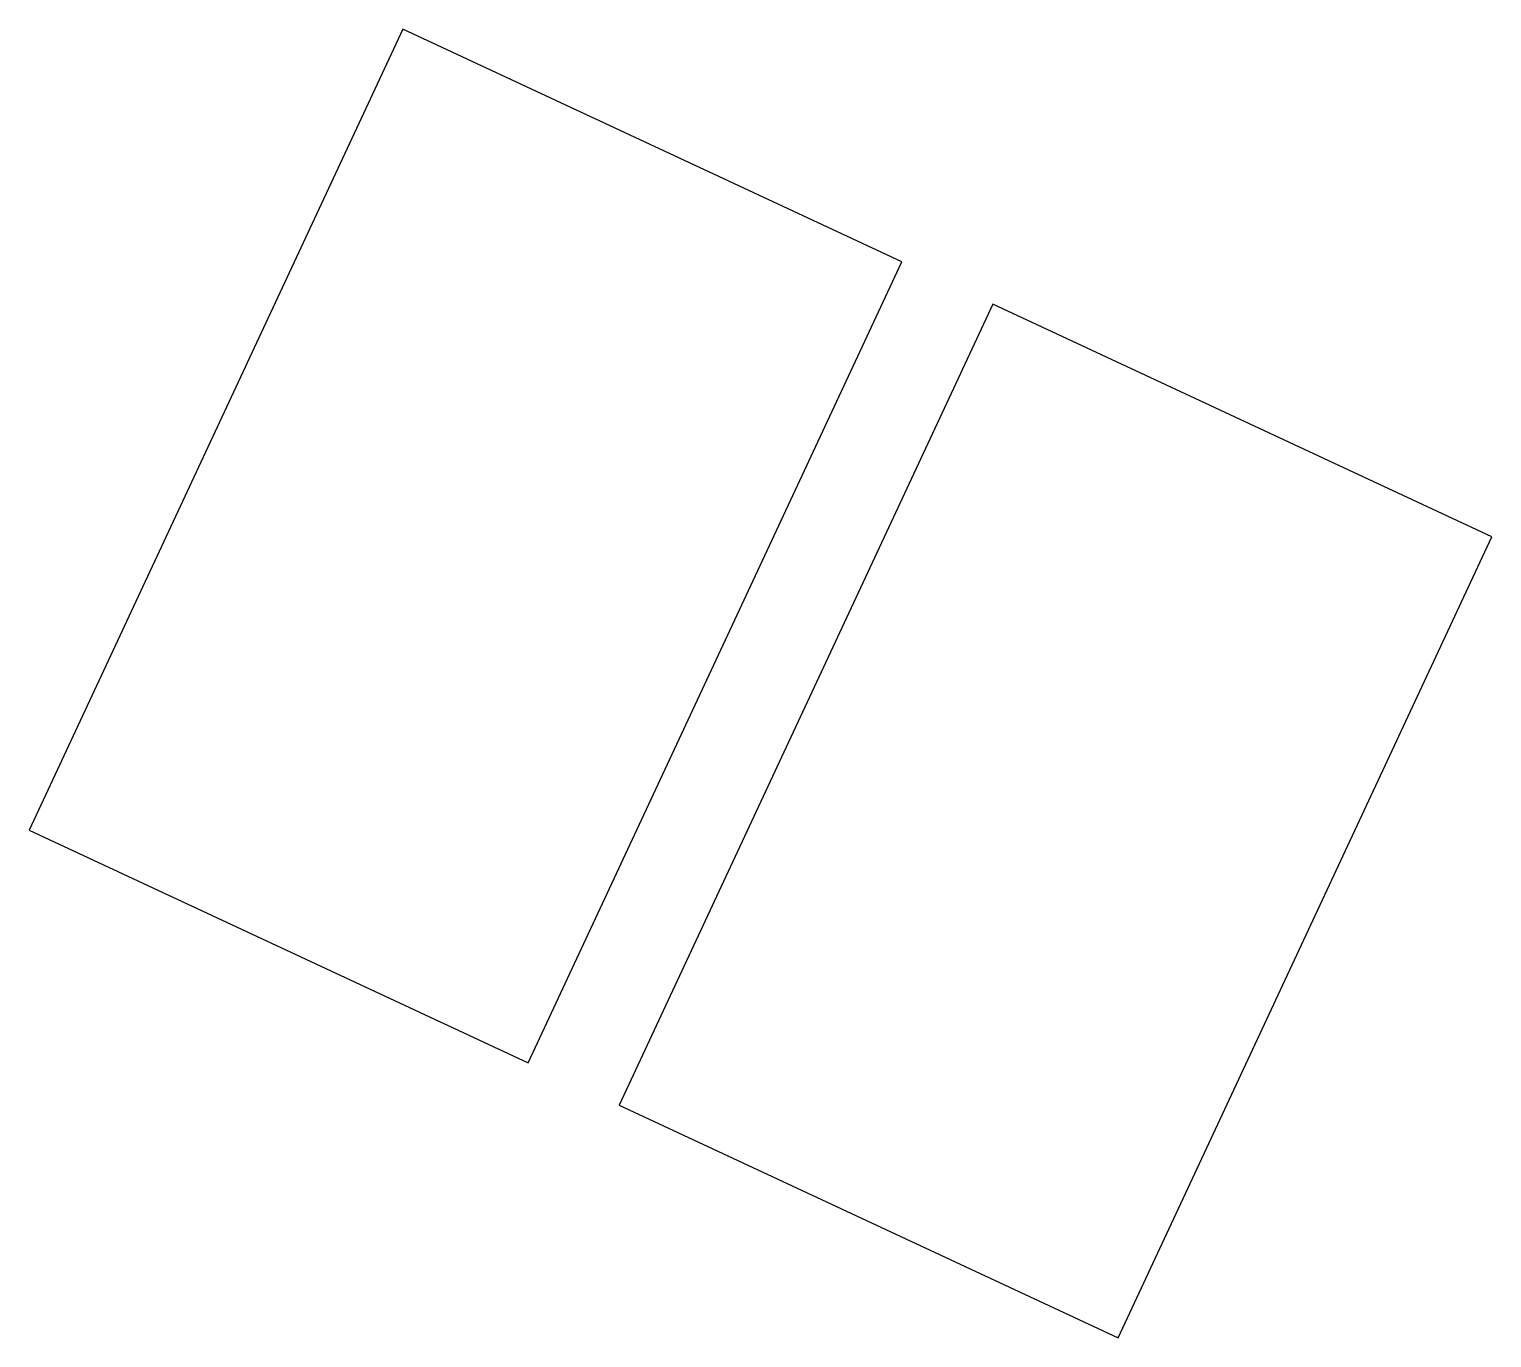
# Model space of a CAD drawing. Header units: millimetres. Extents: x 27 to 182, y -141 to -28.
# Drawn here: x 137.68 to 181.5, y -141.25 to -102.02 of the extents above.
import ezdxf

# ---------------------------------------------------------------- set-up
doc = ezdxf.new("R2010")
doc.units = ezdxf.units.MM

msp = doc.modelspace()

# ---------------------------------------------------------------- linework, layer by layer
for p, q in [((148.877, -102.019), (137.678, -126.036)), ((163.831, -108.992), (148.877, -102.019)), ((152.632, -133.009), (163.831, -108.992)), ((166.55, -110.26), (155.351, -134.277)), ((181.504, -117.233), (166.55, -110.26)), ((170.305, -141.25), (181.504, -117.233)), ((137.678, -126.036), (152.632, -133.009)), ((155.351, -134.277), (170.305, -141.25))]:
    msp.add_line(p, q)

doc.saveas('drawing.dxf')
